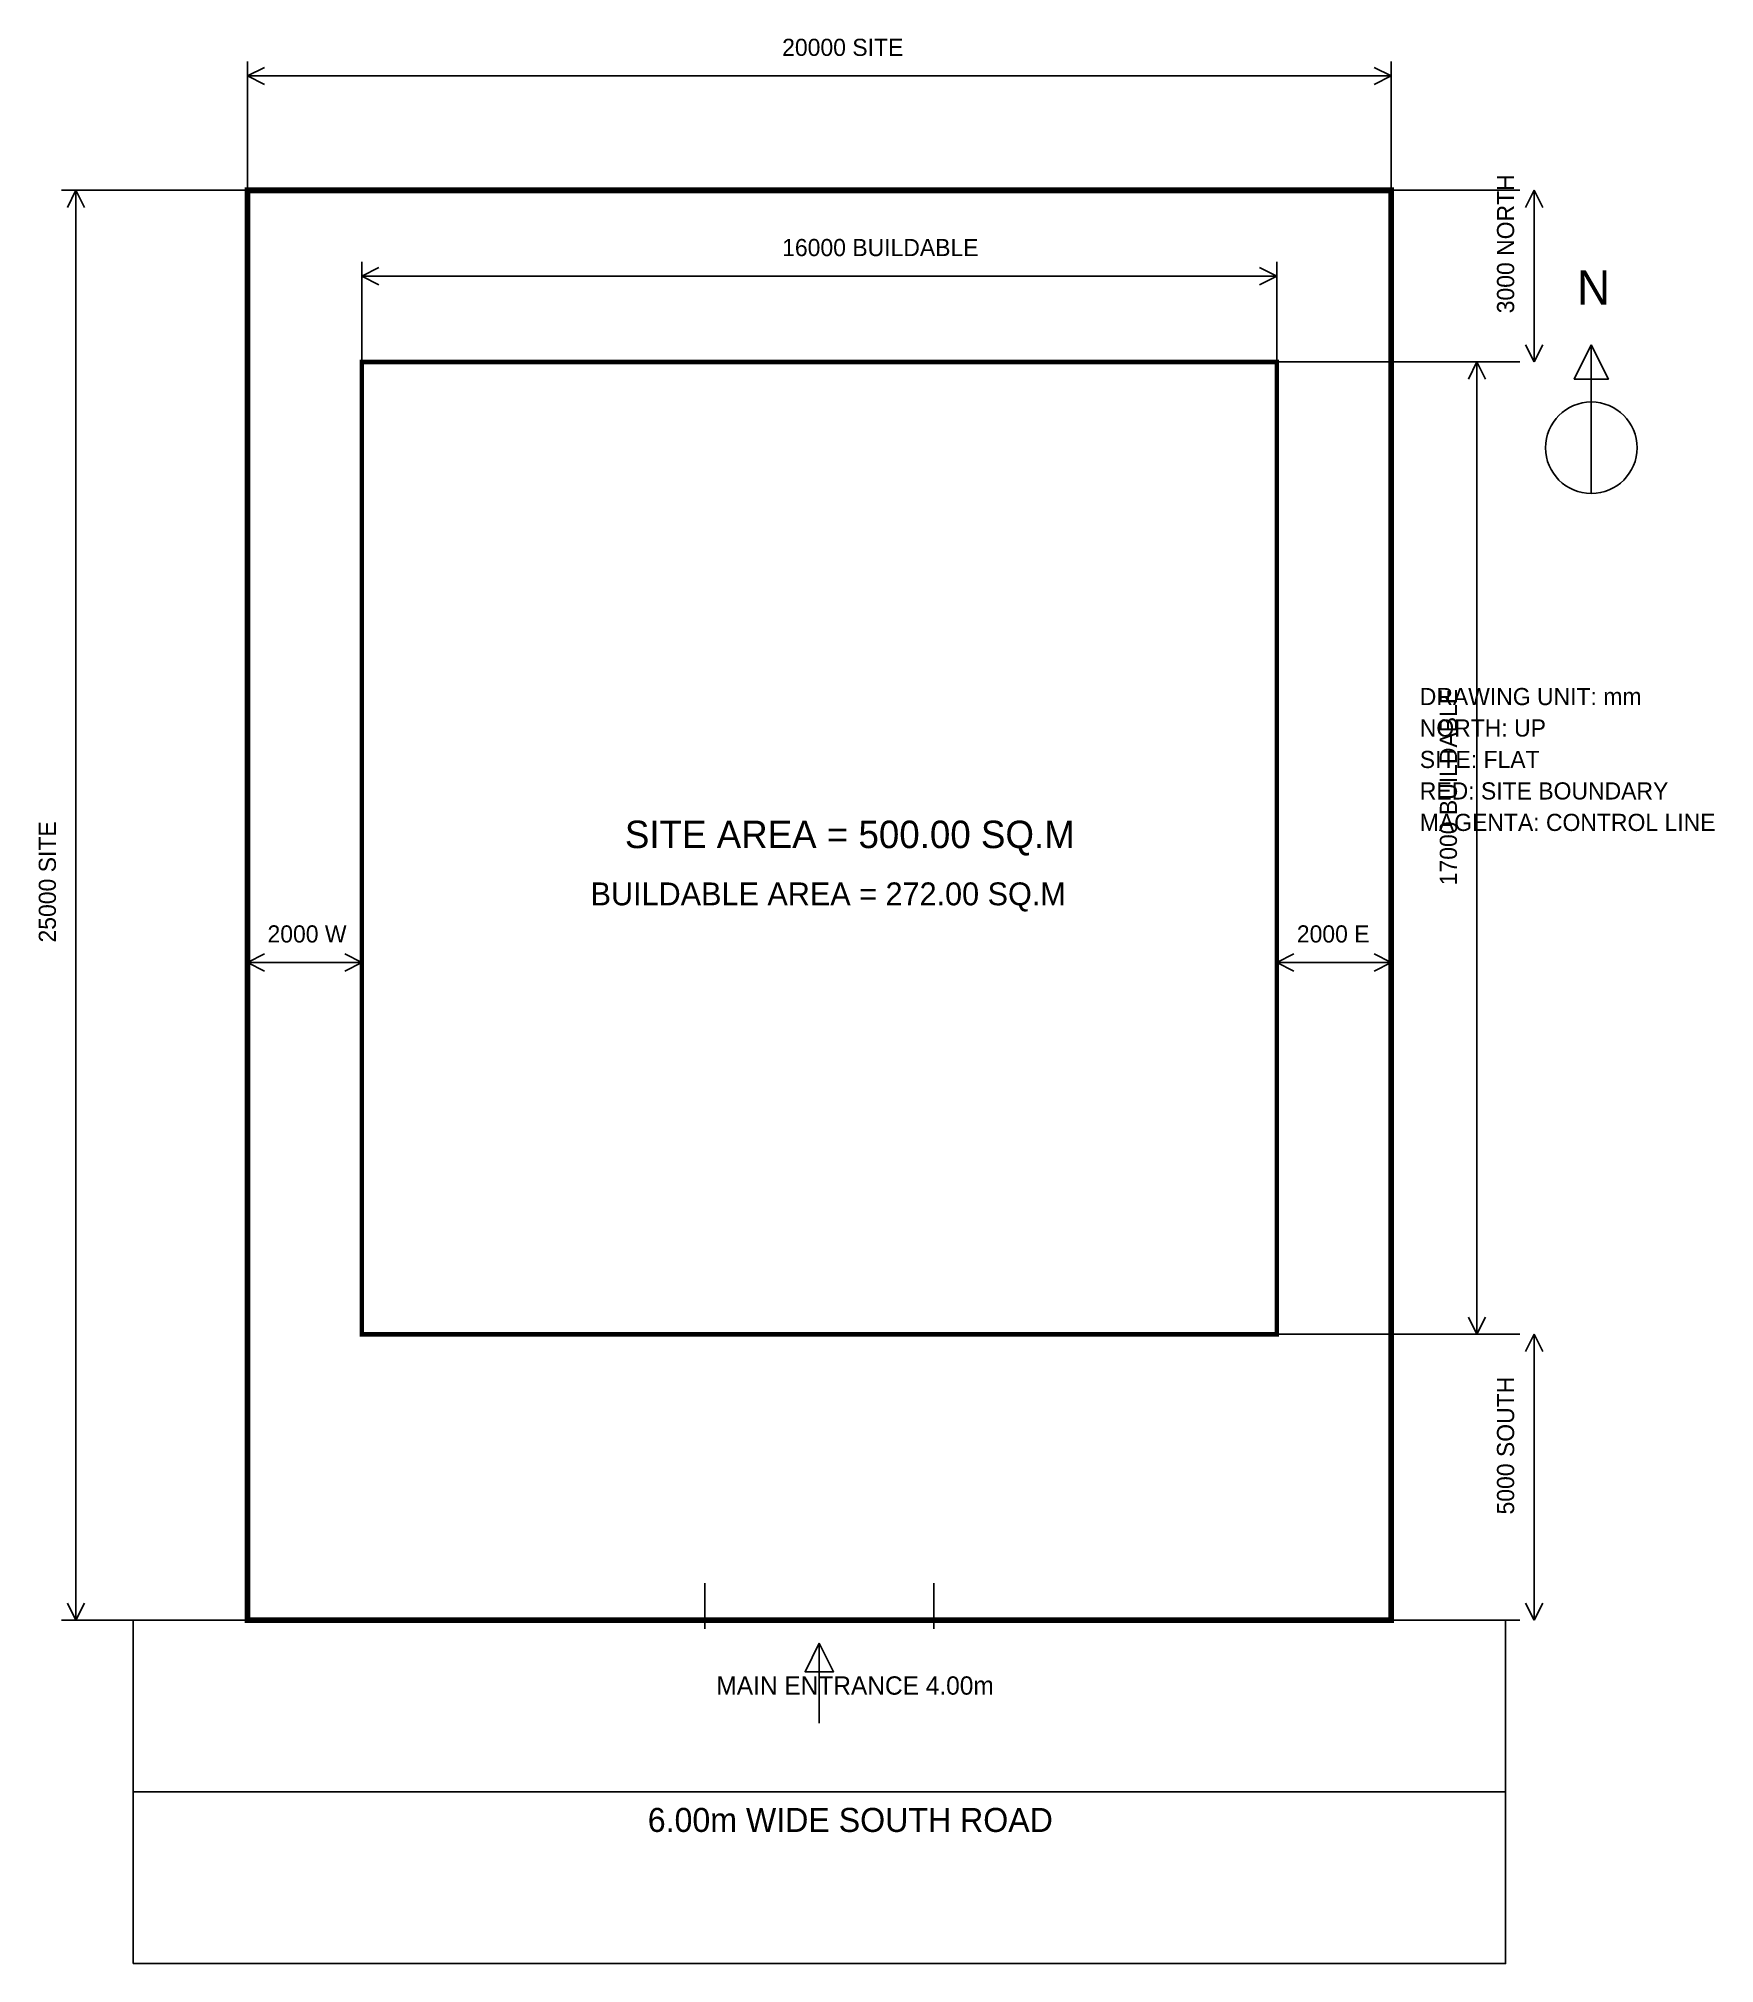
# Model space of a CAD drawing. Header units: millimetres. Extents: x -3654 to 25654, y -6000 to 27654.
import ezdxf

# ---------------------------------------------------------------- set-up
doc = ezdxf.new("R2010")
doc.units = ezdxf.units.MM
for name, color, linetype in [('BUILDABLE_AREA', 6, 'CONTINUOUS'), ('DIMENSION', 7, 'CONTINUOUS'), ('ENTRANCE', 2, 'CONTINUOUS'), ('NORTH', 2, 'CONTINUOUS'), ('ROAD', 8, 'CONTINUOUS'), ('SITE_BOUNDARY', 1, 'CONTINUOUS'), ('TEXT', 7, 'CONTINUOUS')]:
    doc.layers.add(name, color=color, linetype=linetype)

msp = doc.modelspace()

# ---------------------------------------------------------------- linework, layer by layer
at = {"layer": 'BUILDABLE_AREA', "const_width": 80}
msp.add_lwpolyline([(2000, 5000), (18000, 5000), (18000, 22000), (2000, 22000)], close=True, dxfattribs=at)
at = {"layer": 'DIMENSION'}
for p, q in [((0, 25000), (0, 27250)), ((0, 27000), (300, 27150)), ((0, 27000), (20000, 27000)), ((0, 27000), (300, 26850)), ((20000, 27000), (19700, 27150)), ((20000, 27000), (19700, 26850)), ((20000, 25000), (20000, 27250)), ((0, 25000), (-3250, 25000)), ((-3000, 25000), (-3150, 24700)), ((-3000, 0), (-3000, 25000)), ((-3000, 25000), (-2850, 24700)), ((10000, 25000), (22250, 25000)), ((22500, 25000), (22350, 24700)), ((22500, 22000), (22500, 25000)), ((22500, 25000), (22650, 24700)), ((2000, 22000), (2000, 23750)), ((2000, 23500), (2300, 23650)), ((18000, 23500), (17700, 23650)), ((18000, 22000), (18000, 23750)), ((2000, 23500), (18000, 23500)), ((2000, 23500), (2300, 23350)), ((18000, 23500), (17700, 23350)), ((22500, 22000), (22350, 22300)), ((22500, 22000), (22650, 22300)), ((10000, 22000), (22250, 22000)), ((18000, 22000), (21250, 22000)), ((21500, 22000), (21350, 21700)), ((21500, 5000), (21500, 22000)), ((21500, 22000), (21650, 21700)), ((0, 10000), (0, 11750)), ((0, 11500), (300, 11650)), ((0, 11500), (2000, 11500)), ((0, 11500), (300, 11350)), ((2000, 11500), (1700, 11650)), ((2000, 11500), (1700, 11350)), ((2000, 10000), (2000, 11750)), ((18000, 10000), (18000, 11750)), ((18000, 11500), (18300, 11650)), ((18000, 11500), (20000, 11500)), ((18000, 11500), (18300, 11350)), ((20000, 11500), (19700, 11650)), ((20000, 11500), (19700, 11350)), ((20000, 10000), (20000, 11750)), ((21500, 5000), (21350, 5300)), ((21500, 5000), (21650, 5300)), ((10000, 5000), (22250, 5000)), ((18000, 5000), (21250, 5000)), ((22500, 5000), (22350, 4700)), ((22500, 0), (22500, 5000)), ((22500, 5000), (22650, 4700)), ((0, 0), (-3250, 0)), ((-3000, 0), (-3150, 300)), ((-3000, 0), (-2850, 300)), ((10000, 0), (22250, 0)), ((22500, 0), (22350, 300)), ((22500, 0), (22650, 300))]:
    msp.add_line(p, q, dxfattribs=at)
at = {"layer": 'ENTRANCE'}
for p, q in [((8000, -150), (8000, 650)), ((12000, -150), (12000, 650)), ((10000, -1800), (10000, -400))]:
    msp.add_line(p, q, dxfattribs=at)
msp.add_lwpolyline([(10000, -400), (9750, -900), (10250, -900)], close=True, dxfattribs=at)
at = {"layer": 'NORTH'}
msp.add_line((23500, 19700), (23500, 22300), dxfattribs=at)
msp.add_lwpolyline([(23500, 22300), (23200, 21700), (23800, 21700)], close=True, dxfattribs=at)
msp.add_circle((23500, 20500), 800, dxfattribs=at)
at = {"layer": 'ROAD'}
msp.add_line((-2000, -3000), (22000, -3000), dxfattribs=at)
msp.add_lwpolyline([(-2000, -6000), (22000, -6000), (22000, 0), (-2000, 0)], close=True, dxfattribs=at)
at = {"layer": 'SITE_BOUNDARY', "const_width": 100}
msp.add_lwpolyline([(0, 0), (20000, 0), (20000, 25000), (0, 25000)], close=True, dxfattribs=at)

# ---------------------------------------------------------------- texts
at = {"layer": 'BUILDABLE_AREA'}
msp.add_text('BUILDABLE AREA = 272.00 SQ.M', height=400, dxfattribs=at).set_placement((6000, 12500))
at = {"layer": 'DIMENSION'}
for s, p in [('20000 SITE', (9350, 27350)), ('16000 BUILDABLE', (9350, 23850)), ('2000 W', (350, 11850)), ('2000 E', (18350, 11850))]:
    msp.add_text(s, height=300, dxfattribs=at).set_placement(p)
for s, p in [('3000 NORTH', (22150, 22850)), ('17000 BUILDABLE', (21150, 12850)), ('25000 SITE', (-3350, 11850)), ('5000 SOUTH', (22150, 1850))]:
    msp.add_text(s, height=300, rotation=90, dxfattribs=at).set_placement(p)
at = {"layer": 'ENTRANCE'}
msp.add_text('MAIN ENTRANCE 4.00m', height=320, dxfattribs=at).set_placement((8200, -1300))
at = {"layer": 'NORTH'}
msp.add_text('N', height=600, dxfattribs=at).set_placement((23250, 23000))
at = {"layer": 'TEXT'}
for s, height, p in [('DRAWING UNIT: mm', 300, (20500, 16000)), ('NORTH: UP', 300, (20500, 15450)), ('SITE: FLAT', 300, (20500, 14900)), ('RED: SITE BOUNDARY', 300, (20500, 14350)), ('SITE AREA = 500.00 SQ.M', 480, (6600, 13500)), ('MAGENTA: CONTROL LINE', 300, (20500, 13800)), ('6.00m WIDE SOUTH ROAD', 420, (7000, -3700))]:
    msp.add_text(s, height=height, dxfattribs=at).set_placement(p)

doc.saveas('drawing.dxf')
